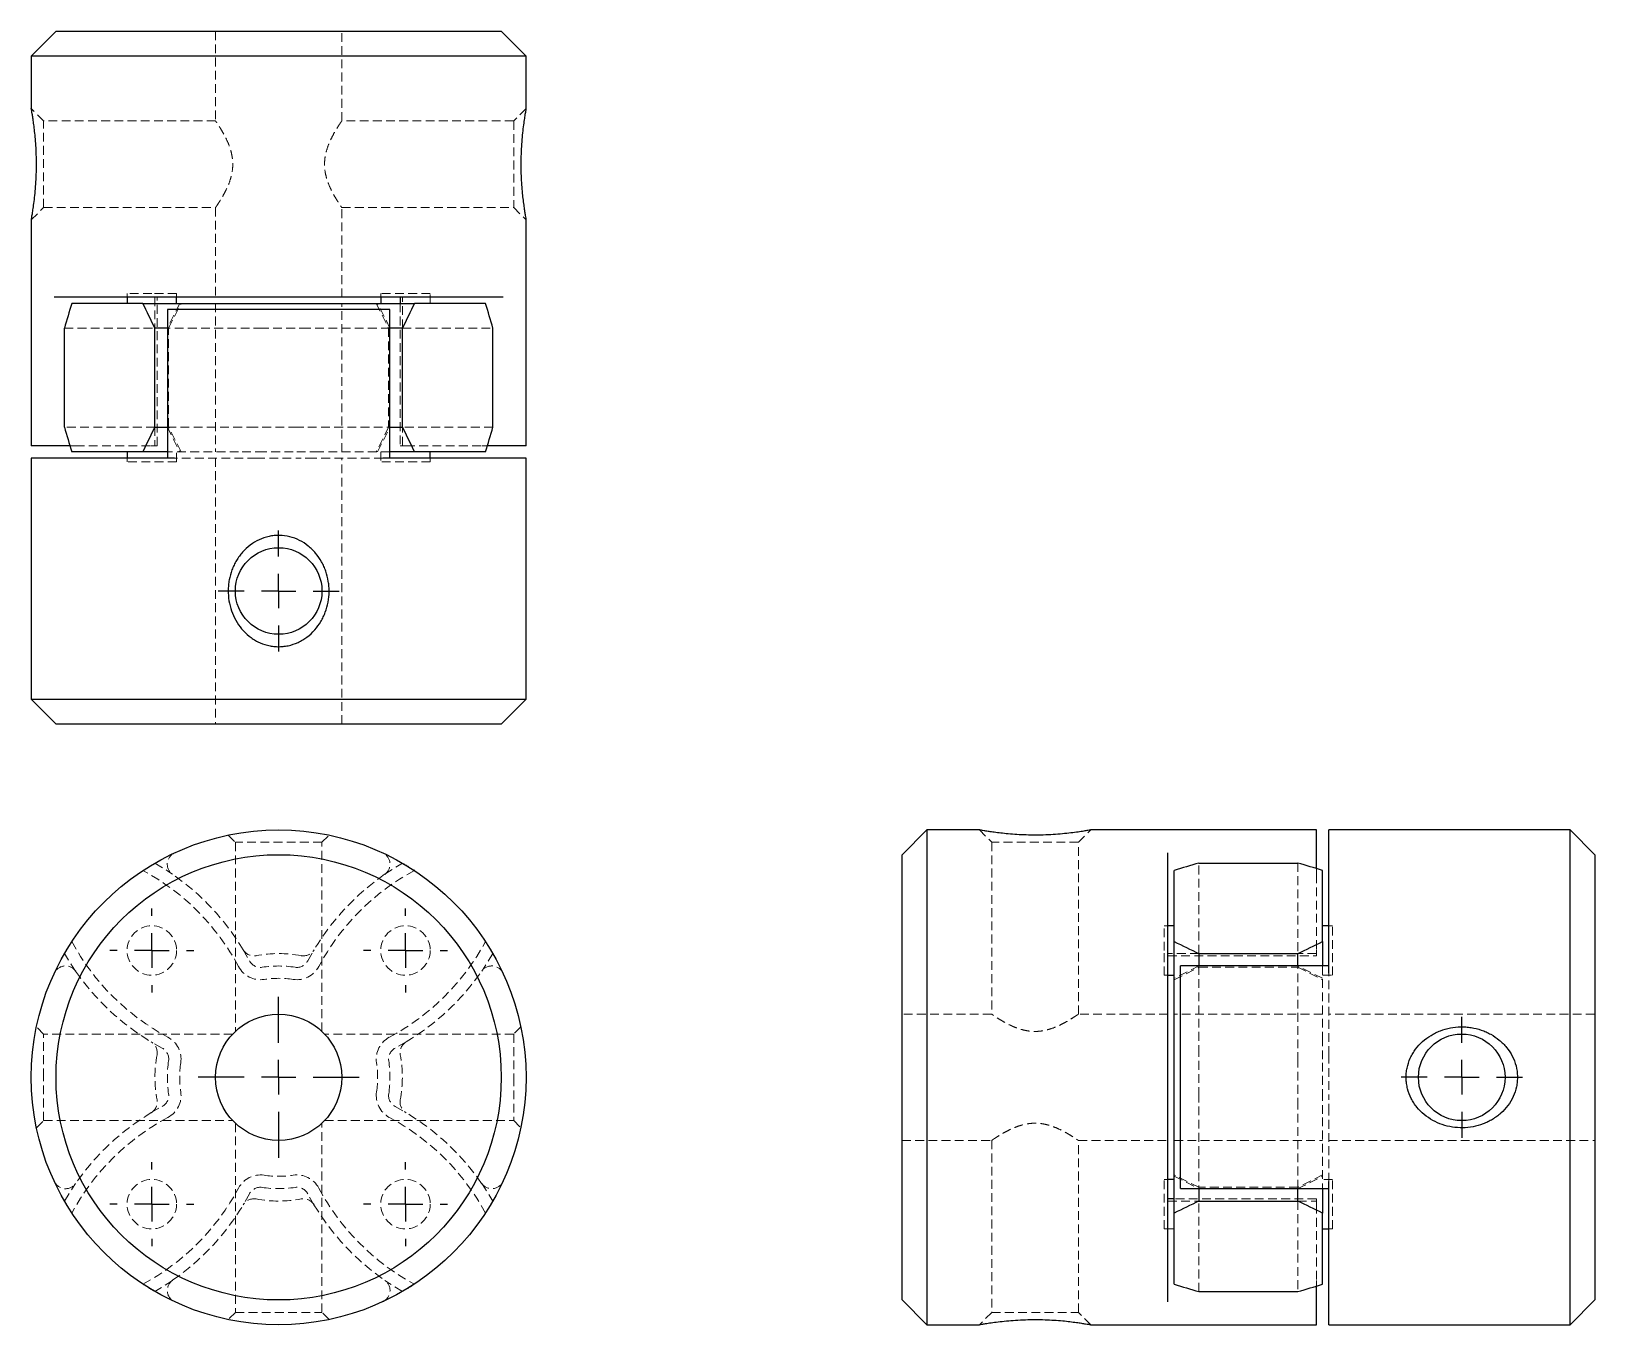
# Model space of a CAD drawing. Header units: millimetres. Extents: x 47 to 273, y 21 to 208.
import ezdxf

# ---------------------------------------------------------------- set-up
doc = ezdxf.new("R2010")
doc.units = ezdxf.units.MM
doc.linetypes.add('HIDDEN', pattern=[1.905, 1.27, -0.635])
doc.layers.add('10', color=7, linetype='Continuous')

# ---------------------------------------------------------------- blocks, each defined once
blk = doc.blocks.new('SW_CENTERMARKSYMBOL_0')
at = {"layer": '10', "color": 0}
for p, q in [((0, 5), (0, 11.61)), ((0, 0), (0, 2.5)), ((-5, 0), (-11.61, 0)), ((0, 0), (-2.5, 0)), ((0, 0), (0, -2.5)), ((0, 0), (2.5, 0)), ((5, 0), (11.61, 0)), ((0, -5), (0, -11.61))]:
    blk.add_line(p, q, dxfattribs=at)
blk = doc.blocks.new('SW_CENTERMARKSYMBOL_1')
at = {"layer": '10', "color": 0}
for p, q in [((0, 5), (0, 6.07)), ((0, 0), (0, 2.5)), ((-5, 0), (-6.07, 0)), ((0, 0), (-2.5, 0)), ((0, 0), (0, -2.5)), ((0, 0), (2.5, 0)), ((5, 0), (6.07, 0)), ((0, -5), (0, -6.07))]:
    blk.add_line(p, q, dxfattribs=at)
blk = doc.blocks.new('SW_CENTERMARKSYMBOL_2')
at = {"layer": '10', "color": 0}
for p, q in [((0, 5), (0, 6.07)), ((0, 0), (0, 2.5)), ((-5, 0), (-6.07, 0)), ((0, 0), (-2.5, 0)), ((0, 0), (0, -2.5)), ((0, 0), (2.5, 0)), ((5, 0), (6.07, 0)), ((0, -5), (0, -6.07))]:
    blk.add_line(p, q, dxfattribs=at)
blk = doc.blocks.new('SW_CENTERMARKSYMBOL_3')
at = {"layer": '10', "color": 0}
for p, q in [((0, 5), (0, 6.07)), ((0, 0), (0, 2.5)), ((-5, 0), (-6.07, 0)), ((0, 0), (-2.5, 0)), ((0, 0), (0, -2.5)), ((0, 0), (2.5, 0)), ((5, 0), (6.07, 0)), ((0, -5), (0, -6.07))]:
    blk.add_line(p, q, dxfattribs=at)
blk = doc.blocks.new('SW_CENTERMARKSYMBOL_4')
at = {"layer": '10', "color": 0}
for p, q in [((0, 5), (0, 6.07)), ((0, 0), (0, 2.5)), ((-5, 0), (-6.07, 0)), ((0, 0), (-2.5, 0)), ((0, 0), (0, -2.5)), ((0, 0), (2.5, 0)), ((5, 0), (6.07, 0)), ((0, -5), (0, -6.07))]:
    blk.add_line(p, q, dxfattribs=at)
blk = doc.blocks.new('SW_CENTERMARKSYMBOL_5')
at = {"layer": '10', "color": 0}
for p, q in [((0, 5), (0, 8.75)), ((0, 0), (0, 2.5)), ((-5, 0), (-8.75, 0)), ((0, 0), (-2.5, 0)), ((0, 0), (0, -2.5)), ((0, 0), (2.5, 0)), ((5, 0), (8.75, 0)), ((0, -5), (0, -8.75))]:
    blk.add_line(p, q, dxfattribs=at)
blk = doc.blocks.new('SW_CENTERMARKSYMBOL_6')
at = {"layer": '10', "color": 0}
for p, q in [((0, 5), (0, 8.75)), ((0, 0), (0, 2.5)), ((-5, 0), (-8.75, 0)), ((0, 0), (-2.5, 0)), ((0, 0), (0, -2.5)), ((0, 0), (2.5, 0)), ((5, 0), (8.75, 0)), ((0, -5), (0, -8.75))]:
    blk.add_line(p, q, dxfattribs=at)

msp = doc.modelspace()

# ---------------------------------------------------------------- linework, layer by layer
at = {"color": 7, "linetype": 'Continuous', "lineweight": 25}
for p, q in [((50.86, 208), (47.29, 204.43)), ((50.86, 208), (115.14, 208)), ((118.71, 204.43), (115.14, 208)), ((47.29, 204.43), (47.29, 196.83)), ((118.71, 204.43), (47.29, 204.43)), ((118.71, 196.84), (118.71, 204.43)), ((47.29, 180.79), (47.29, 148.18)), ((118.71, 148.18), (118.71, 180.79)), ((115.39, 169.61), (50.61, 169.61)), ((61.12, 169.61), (61.12, 168.71)), ((68.26, 168.71), (68.26, 169.61)), ((97.74, 169.61), (97.74, 168.71)), ((100.53, 169.61), (100.53, 168.71)), ((63.4, 168.71), (53.14, 168.71)), ((63.4, 168.71), (77.22, 168.71)), ((66.93, 167.82), (66.93, 146.39)), ((67.96, 167.82), (66.93, 167.82)), ((98.04, 167.82), (67.96, 167.82)), ((77.22, 168.71), (80.89, 168.71)), ((80.89, 168.71), (85.11, 168.71)), ((85.11, 168.71), (88.78, 168.71)), ((88.78, 168.71), (102.6, 168.71)), ((99.07, 167.82), (98.04, 167.82)), ((99.07, 146.39), (99.07, 167.82)), ((112.86, 168.71), (102.6, 168.71)), ((52.07, 150.86), (52.07, 165.14)), ((65.14, 150.86), (65.14, 165.14)), ((66.93, 165.14), (65.14, 165.14)), ((100.86, 165.14), (99.07, 165.14)), ((100.86, 150.86), (100.86, 165.14)), ((113.93, 150.86), (113.93, 165.14)), ((65.14, 150.86), (66.93, 150.86)), ((99.07, 150.86), (100.86, 150.86)), ((50.61, 148.18), (47.29, 148.18)), ((52.88, 148.18), (50.61, 148.18)), ((63.4, 147.29), (53.14, 147.29)), ((61.12, 147.29), (61.12, 146.39)), ((66.93, 147.29), (63.4, 147.29)), ((102.6, 147.29), (99.07, 147.29)), ((112.86, 147.29), (102.6, 147.29)), ((104.88, 146.39), (104.88, 147.29)), ((115.39, 148.18), (113.12, 148.18)), ((118.71, 148.18), (115.39, 148.18)), ((47.29, 146.39), (47.29, 111.57)), ((67.96, 146.39), (47.29, 146.39)), ((118.71, 146.39), (98.04, 146.39)), ((118.71, 111.57), (118.71, 146.39)), ((47.29, 111.57), (50.86, 108)), ((47.29, 111.57), (118.71, 111.57)), ((115.14, 108), (118.71, 111.57)), ((115.14, 108), (50.86, 108)), ((176.57, 92.71), (173, 89.14)), ((184.18, 92.71), (176.57, 92.71)), ((176.57, 92.71), (176.57, 21.29)), ((232.82, 92.71), (200.23, 92.71)), ((232.82, 89.39), (232.82, 92.71)), ((269.43, 92.71), (234.61, 92.71)), ((234.61, 72.04), (234.61, 92.71)), ((273, 89.14), (269.43, 92.71)), ((269.43, 57), (269.43, 92.71)), ((173, 24.86), (173, 89.14)), ((211.39, 24.61), (211.39, 89.39)), ((232.82, 87.12), (232.82, 89.39)), ((273, 89.14), (273, 57)), ((212.29, 76.6), (212.29, 86.86)), ((215.86, 87.93), (230.14, 87.93)), ((233.71, 76.6), (233.71, 86.86)), ((212.29, 78.88), (211.39, 78.88)), ((234.61, 78.88), (233.71, 78.88)), ((212.29, 62.78), (212.29, 76.6)), ((215.86, 74.86), (230.14, 74.86)), ((215.86, 74.86), (215.86, 73.07)), ((230.14, 73.07), (230.14, 74.86)), ((233.71, 76.6), (233.71, 73.07)), ((234.61, 73.07), (213.18, 73.07)), ((213.18, 72.04), (213.18, 73.07)), ((211.39, 71.74), (212.29, 71.74)), ((213.18, 41.96), (213.18, 72.04)), ((212.29, 59.11), (212.29, 62.78)), ((212.29, 54.89), (212.29, 59.11)), ((269.43, 21.29), (269.43, 57)), ((273, 57), (273, 24.86)), ((212.29, 51.22), (212.29, 54.89)), ((212.29, 37.4), (212.29, 51.22)), ((212.29, 42.26), (211.39, 42.26)), ((213.18, 40.93), (213.18, 41.96)), ((213.18, 40.93), (234.61, 40.93)), ((215.86, 40.93), (215.86, 39.14)), ((230.14, 39.14), (230.14, 40.93)), ((233.71, 40.93), (233.71, 37.4)), ((234.61, 21.29), (234.61, 41.96)), ((212.29, 39.47), (211.39, 39.47)), ((215.86, 39.14), (230.14, 39.14)), ((212.29, 27.14), (212.29, 37.4)), ((233.71, 27.14), (233.71, 37.4)), ((233.71, 35.12), (234.61, 35.12)), ((173, 24.86), (176.57, 21.29)), ((215.86, 26.07), (230.14, 26.07)), ((232.82, 24.61), (232.82, 26.88)), ((269.43, 21.29), (273, 24.86)), ((232.82, 21.29), (232.82, 24.61)), ((176.57, 21.29), (184.18, 21.29)), ((200.22, 21.29), (232.82, 21.29)), ((234.61, 21.29), (269.43, 21.29))]:
    msp.add_line(p, q, dxfattribs=at)
at = {"color": 7, "linetype": 'HIDDEN', "lineweight": 18}
for p, q in [((73.89, 208), (73.89, 195.05)), ((92.11, 195.05), (92.11, 208)), ((49.07, 195.05), (47.29, 196.84)), ((118.71, 196.84), (116.93, 195.05)), ((49.07, 182.55), (49.07, 195.05)), ((73.9, 195.05), (49.07, 195.05)), ((116.93, 195.05), (92.11, 195.05)), ((116.93, 195.05), (116.93, 182.55)), ((47.29, 180.77), (49.07, 182.55)), ((49.07, 182.55), (73.89, 182.55)), ((73.89, 182.55), (73.89, 169.61)), ((92.1, 182.55), (116.93, 182.55)), ((92.11, 169.61), (92.11, 182.56)), ((116.93, 182.55), (118.71, 180.77)), ((64.69, 170.14), (61.12, 170.14)), ((61.12, 170.14), (61.12, 169.61)), ((68.26, 170.14), (64.69, 170.14)), ((65.14, 169.61), (65.14, 165.14)), ((65.47, 148.18), (65.47, 169.61)), ((68.26, 169.61), (68.26, 170.14)), ((104.88, 170.14), (97.74, 170.14)), ((97.74, 170.14), (97.74, 169.61)), ((100.86, 165.14), (100.86, 169.61)), ((104.88, 168.71), (104.88, 170.14)), ((68.71, 168.71), (66.93, 165.14)), ((67.12, 165.14), (68.91, 168.71)), ((73.89, 168.71), (73.89, 147.29)), ((92.11, 147.29), (92.11, 168.71)), ((97.09, 168.71), (98.88, 165.14)), ((99.07, 165.14), (97.29, 168.71)), ((100.53, 168.71), (100.53, 148.18)), ((52.07, 165.14), (65.14, 165.14)), ((78.79, 165.14), (66.93, 165.14)), ((67.12, 150.86), (67.12, 165.14)), ((80.63, 165.14), (78.79, 165.14)), ((85.37, 165.14), (80.63, 165.14)), ((87.21, 165.14), (85.37, 165.14)), ((99.07, 165.14), (87.21, 165.14)), ((98.88, 165.14), (98.88, 150.86)), ((100.86, 165.14), (113.93, 165.14)), ((65.14, 150.86), (52.07, 150.86)), ((65.14, 150.86), (65.14, 148.18)), ((66.93, 150.86), (78.79, 150.86)), ((66.93, 150.86), (68.71, 147.29)), ((68.91, 147.29), (67.12, 150.86)), ((78.79, 150.86), (80.63, 150.86)), ((80.63, 150.86), (85.37, 150.86)), ((85.37, 150.86), (87.21, 150.86)), ((87.21, 150.86), (99.07, 150.86)), ((98.88, 150.86), (97.09, 147.29)), ((97.29, 147.29), (99.07, 150.86)), ((113.93, 150.86), (100.86, 150.86)), ((100.86, 148.18), (100.86, 150.86)), ((53.69, 148.18), (52.88, 148.18)), ((53.69, 148.18), (64.6, 148.18)), ((65.47, 148.18), (64.6, 148.18)), ((77.22, 147.29), (66.93, 147.29)), ((68.26, 145.86), (68.26, 147.29)), ((80.89, 147.29), (77.22, 147.29)), ((85.11, 147.29), (80.89, 147.29)), ((88.78, 147.29), (85.11, 147.29)), ((99.07, 147.29), (88.78, 147.29)), ((97.74, 147.29), (97.74, 145.86)), ((101.4, 148.18), (100.53, 148.18)), ((101.4, 148.18), (112.31, 148.18)), ((113.12, 148.18), (112.31, 148.18)), ((61.12, 146.39), (61.12, 145.86)), ((68.26, 145.86), (61.12, 145.86)), ((77.9, 146.39), (67.96, 146.39)), ((73.89, 146.39), (73.89, 108)), ((79.75, 146.39), (77.9, 146.39)), ((79.75, 146.39), (86.25, 146.39)), ((88.1, 146.39), (86.25, 146.39)), ((98.04, 146.39), (88.1, 146.39)), ((92.11, 108), (92.11, 146.39)), ((104.88, 145.86), (97.74, 145.86)), ((104.88, 145.86), (104.88, 146.39)), ((184.16, 92.71), (185.95, 90.93)), ((198.45, 90.93), (200.23, 92.71)), ((75.73, 91.95), (76.75, 90.93)), ((89.25, 90.93), (76.75, 90.93)), ((76.75, 90.93), (76.75, 63.63)), ((89.25, 90.93), (90.28, 91.96)), ((89.25, 63.64), (89.25, 90.93)), ((198.45, 90.93), (185.95, 90.93)), ((185.95, 90.93), (185.95, 66.1)), ((198.45, 66.11), (198.45, 90.93)), ((215.86, 74.86), (215.86, 87.93)), ((230.14, 87.93), (230.14, 74.86)), ((232.82, 86.31), (232.82, 87.12)), ((232.82, 86.31), (232.82, 75.4)), ((210.86, 75.31), (210.86, 78.88)), ((211.39, 78.88), (210.86, 78.88)), ((235.14, 78.88), (234.61, 78.88)), ((235.14, 71.74), (235.14, 78.88)), ((77.9, 75.4), (78.79, 73.82)), ((87.21, 73.82), (88.1, 75.4)), ((210.86, 71.74), (210.86, 75.31)), ((215.86, 74.86), (211.39, 74.86)), ((211.39, 74.53), (232.82, 74.53)), ((232.82, 74.86), (230.14, 74.86)), ((232.82, 74.53), (232.82, 75.4)), ((215.86, 73.07), (212.29, 71.29)), ((212.29, 71.09), (215.86, 72.88)), ((215.86, 73.07), (215.86, 61.21)), ((215.86, 72.88), (230.14, 72.88)), ((230.14, 61.21), (230.14, 73.07)), ((233.71, 71.29), (230.14, 73.07)), ((230.14, 72.88), (233.71, 71.09)), ((233.71, 73.07), (233.71, 62.78)), ((210.86, 71.74), (211.39, 71.74)), ((233.71, 71.74), (235.14, 71.74)), ((234.61, 62.1), (234.61, 72.04)), ((185.95, 66.11), (173, 66.11)), ((211.39, 66.11), (198.45, 66.11)), ((233.71, 66.11), (212.29, 66.11)), ((273, 66.11), (234.61, 66.11)), ((49.07, 63.25), (48.04, 64.28)), ((49.07, 57), (49.07, 63.25)), ((76.36, 63.25), (49.07, 63.25)), ((116.93, 63.25), (89.64, 63.25)), ((117.96, 64.28), (116.93, 63.25)), ((116.93, 63.25), (116.93, 57)), ((66.18, 61.21), (64.6, 62.1)), ((101.4, 62.1), (99.82, 61.21)), ((215.86, 61.21), (215.86, 59.37)), ((230.14, 59.37), (230.14, 61.21)), ((233.71, 62.78), (233.71, 59.11)), ((234.61, 60.25), (234.61, 62.1)), ((215.86, 59.37), (215.86, 54.63)), ((230.14, 54.63), (230.14, 59.37)), ((233.71, 59.11), (233.71, 54.89)), ((234.61, 60.25), (234.61, 53.75)), ((49.07, 50.75), (49.07, 57)), ((116.93, 57), (116.93, 50.75)), ((215.86, 54.63), (215.86, 52.79)), ((230.14, 52.79), (230.14, 54.63)), ((233.71, 54.89), (233.71, 51.22)), ((64.6, 51.9), (66.18, 52.79)), ((99.82, 52.79), (101.4, 51.9)), ((215.86, 52.79), (215.86, 40.93)), ((230.14, 40.93), (230.14, 52.79)), ((234.61, 51.9), (234.61, 53.75)), ((48.05, 49.72), (49.07, 50.75)), ((49.07, 50.75), (76.37, 50.75)), ((76.75, 50.36), (76.75, 23.07)), ((89.25, 23.07), (89.25, 50.37)), ((89.63, 50.75), (116.93, 50.75)), ((116.93, 50.75), (117.95, 49.73)), ((233.71, 51.22), (233.71, 40.93)), ((234.61, 41.96), (234.61, 51.9)), ((173, 47.89), (185.95, 47.89)), ((185.95, 47.9), (185.95, 23.07)), ((198.45, 47.89), (211.39, 47.89)), ((198.45, 23.07), (198.45, 47.89)), ((212.29, 47.89), (233.71, 47.89)), ((234.61, 47.89), (273, 47.89)), ((215.86, 41.12), (212.29, 42.91)), ((233.71, 42.91), (230.14, 41.12)), ((210.86, 35.12), (210.86, 42.26)), ((211.39, 42.26), (210.86, 42.26)), ((212.29, 42.71), (215.86, 40.93)), ((230.14, 41.12), (215.86, 41.12)), ((230.14, 40.93), (233.71, 42.71)), ((235.14, 42.26), (233.71, 42.26)), ((235.14, 35.12), (235.14, 42.26)), ((78.79, 40.18), (77.9, 38.6)), ((88.1, 38.6), (87.21, 40.18)), ((211.39, 39.14), (215.86, 39.14)), ((232.82, 39.47), (212.29, 39.47)), ((215.86, 26.07), (215.86, 39.14)), ((230.14, 39.14), (230.14, 26.07)), ((230.14, 39.14), (232.82, 39.14)), ((232.82, 38.6), (232.82, 39.47)), ((232.82, 38.6), (232.82, 27.69)), ((210.86, 35.12), (212.29, 35.12)), ((234.61, 35.12), (235.14, 35.12)), ((232.82, 26.88), (232.82, 27.69)), ((76.75, 23.07), (75.72, 22.05)), ((76.75, 23.07), (89.25, 23.07)), ((90.28, 22.04), (89.25, 23.07)), ((185.95, 23.07), (184.16, 21.29)), ((185.95, 23.07), (198.45, 23.07)), ((200.23, 21.29), (198.45, 23.07))]:
    msp.add_line(p, q, dxfattribs=at)
at = {"color": 7, "linetype": 'HIDDEN', "lineweight": 18, "flags": 128}
for points in [[(65.14, 87.93), (67.02, 86.77), (67.69, 86.31)], [(98.31, 86.31), (98.98, 86.77), (100.86, 87.93)], [(53.69, 72.31), (53.23, 72.98), (52.07, 74.86)], [(113.93, 74.86), (112.77, 72.98), (112.31, 72.31)], [(52.07, 39.14), (53.23, 41.02), (53.69, 41.69)], [(112.31, 41.69), (112.77, 41.02), (113.93, 39.14)], [(67.69, 27.69), (67.02, 27.23), (65.14, 26.07)], [(100.86, 26.07), (98.98, 27.23), (98.31, 27.69)]]:
    msp.add_lwpolyline(points, dxfattribs=at)
at = {"color": 7, "linetype": 'Continuous', "lineweight": 25}
for centre, radius in [((83, 127.2), 6.25), ((83, 57), 35.71), ((83, 57), 32.14), ((83, 57), 9.11), ((253.8, 57), 6.25)]:
    msp.add_circle(centre, radius, dxfattribs=at)
at = {"color": 7, "linetype": 'HIDDEN', "lineweight": 18}
for centre in [(64.69, 75.31), (101.31, 75.31), (64.69, 38.69), (101.31, 38.69)]:
    msp.add_circle(centre, 3.57, dxfattribs=at)
for centre, radius, start, end in [((68.71, 87.77), 1.79, 114.9011, 235.1501), ((97.29, 87.77), 1.79, 304.8499, 65.0989), ((47.29, 57), 33.93, 28.0981, 61.6406), ((47.29, 57), 35.71, 31.0027, 55.1501), ((118.71, 57), 35.71, 124.8499, 148.9973), ((118.71, 57), 33.93, 118.3594, 151.9019), ((83, 92.71), 33.93, 208.3594, 241.9019), ((79.43, 76.32), 1.79, 211.0027, 280.476), ((83, 57), 17.86, 79.5244, 100.4756), ((86.57, 76.32), 1.79, 259.524, 328.9973), ((83, 92.71), 33.93, 298.0981, 331.6406), ((52.23, 71.29), 1.79, 34.8499, 155.0989), ((83, 92.71), 35.71, 214.8499, 238.9973), ((80.37, 74.66), 3.57, 208.0981, 278.4821), ((80.37, 74.66), 1.79, 208.0981, 278.4821), ((83, 57), 16.07, 81.5179, 98.4821), ((85.63, 74.66), 3.57, 261.5179, 331.9019), ((85.63, 74.66), 1.79, 261.5179, 331.9019), ((83, 92.71), 35.71, 301.0027, 325.1501), ((113.77, 71.29), 1.79, 24.9011, 145.1501), ((83, 57), 14.29, 81.5179, 98.4821), ((63.68, 60.57), 1.79, 349.524, 58.9973), ((65.34, 59.63), 1.79, 351.5179, 61.9019), ((65.34, 59.63), 3.57, 351.5179, 61.9019), ((100.66, 59.63), 3.57, 118.0981, 188.4821), ((100.66, 59.63), 1.79, 118.0981, 188.4821), ((102.32, 60.57), 1.79, 121.0027, 190.476), ((83, 57), 17.86, 169.5244, 190.4756), ((83, 57), 16.07, 171.5179, 188.4821), ((83, 57), 14.29, 171.5179, 188.4821), ((83, 57), 14.29, 351.5179, 8.4821), ((83, 57), 16.07, 351.5179, 8.4821), ((83, 57), 17.86, 349.5244, 10.4756), ((65.34, 54.37), 1.79, 298.0981, 8.4821), ((65.34, 54.37), 3.57, 298.0981, 8.4821), ((100.66, 54.37), 3.57, 171.5179, 241.9019), ((100.66, 54.37), 1.79, 171.5179, 241.9019), ((63.68, 53.43), 1.79, 301.0027, 10.476), ((102.32, 53.43), 1.79, 169.524, 238.9973), ((83, 21.29), 33.93, 118.0981, 151.6406), ((83, 21.29), 35.71, 121.0027, 145.1501), ((83, 21.29), 33.93, 28.3594, 61.9019), ((83, 21.29), 35.71, 34.8499, 58.9973), ((80.37, 39.34), 3.57, 81.5179, 151.9019), ((85.63, 39.34), 3.57, 28.0981, 98.4821), ((52.23, 42.71), 1.79, 204.9011, 325.1501), ((47.29, 57), 33.93, 298.3594, 331.9019), ((80.37, 39.34), 1.79, 81.5179, 151.9019), ((83, 57), 16.07, 261.5179, 278.4821), ((83, 57), 14.29, 261.5179, 278.4821), ((85.63, 39.34), 1.79, 28.0981, 98.4821), ((118.71, 57), 33.93, 208.0981, 241.6406), ((113.77, 42.71), 1.79, 214.8499, 335.0989), ((47.29, 57), 35.71, 304.8499, 328.9973), ((79.43, 37.68), 1.79, 79.524, 148.9973), ((83, 57), 17.86, 259.5244, 280.4756), ((86.57, 37.68), 1.79, 31.0027, 100.476), ((118.71, 57), 35.71, 211.0027, 235.1501), ((68.71, 26.23), 1.79, 124.8499, 245.0989), ((97.29, 26.23), 1.79, 294.9011, 55.1501)]:
    msp.add_arc(centre, radius, start, end, dxfattribs=at)
at = {"color": 7, "linetype": 'Continuous', "lineweight": 25}
for points, knots in [([(47.29, 180.79), (47.29, 180.79), (47.29, 180.8), (47.34, 181.09), (47.44, 181.62), (47.56, 182.4), (47.7, 183.41), (47.83, 184.59), (47.95, 185.92), (48.02, 187.32), (48.04, 188.76), (48.02, 190.16), (47.96, 191.51), (47.86, 192.72), (47.75, 193.82), (47.63, 194.73), (47.51, 195.5), (47.42, 196.09), (47.34, 196.52), (47.29, 196.79), (47.29, 196.82), (47.29, 196.83)], [0, 0, 0, 0, 0.038186, 0.088748, 0.143376, 0.200058, 0.258412, 0.318745, 0.378066, 0.439177, 0.49766, 0.557788, 0.613231, 0.670102, 0.720754, 0.772603, 0.818916, 0.866321, 0.911002, 0.95687, 1, 1, 1, 1]), ([(118.71, 196.84), (118.71, 196.82), (118.7, 196.78), (118.64, 196.42), (118.54, 195.84), (118.41, 195), (118.27, 193.95), (118.14, 192.73), (118.03, 191.38), (117.97, 189.97), (117.96, 188.53), (117.99, 187.14), (118.06, 185.81), (118.16, 184.63), (118.28, 183.57), (118.4, 182.69), (118.51, 181.97), (118.6, 181.41), (118.67, 181.01), (118.71, 180.79), (118.71, 180.79), (118.71, 180.79)], [0, 0, 0, 0, 0.049308, 0.100542, 0.155735, 0.212993, 0.271565, 0.332094, 0.391406, 0.452492, 0.510756, 0.570645, 0.625611, 0.681976, 0.732079, 0.783358, 0.82932, 0.876373, 0.92109, 0.967017, 1, 1, 1, 1]), ([(81.61, 135.08), (81.85, 135.14), (82.11, 135.18), (82.61, 135.23), (82.86, 135.24), (83.62, 135.22), (84.12, 135.16), (85.09, 134.91), (85.57, 134.73), (86.46, 134.28), (86.88, 134.01), (87.47, 133.54), (87.66, 133.37), (88.01, 133.02), (88.18, 132.84), (88.66, 132.27), (88.95, 131.86), (89.32, 131.2), (89.43, 130.97), (89.63, 130.52), (89.73, 130.28), (89.97, 129.58), (90.09, 129.09), (90.21, 128.34), (90.24, 128.09), (90.28, 127.59), (90.29, 127.34), (90.28, 126.59), (90.23, 126.09), (90.04, 125.09), (89.91, 124.61), (89.65, 123.91), (89.55, 123.68), (89.33, 123.22), (89.21, 123), (88.83, 122.35), (88.53, 121.95), (87.87, 121.2), (87.49, 120.86), (86.89, 120.41), (86.69, 120.27), (86.26, 120.01), (86.03, 119.89), (85.34, 119.57), (84.87, 119.41), (84.13, 119.25), (83.88, 119.22), (83.38, 119.17), (83.13, 119.16), (82.63, 119.17), (82.38, 119.19), (81.88, 119.25), (81.63, 119.3), (80.9, 119.49), (80.43, 119.66), (79.76, 120), (79.54, 120.12), (79.12, 120.4), (78.92, 120.54), (78.33, 121.01), (77.98, 121.36), (77.34, 122.12), (77.05, 122.54), (76.56, 123.41), (76.36, 123.87), (76.03, 124.81), (75.91, 125.31), (75.75, 126.3), (75.71, 126.8), (75.72, 127.55), (75.73, 127.8), (75.78, 128.3), (75.82, 128.55), (75.95, 129.29), (76.09, 129.77), (76.35, 130.48), (76.45, 130.71), (76.67, 131.17), (76.78, 131.39), (77.04, 131.81), (77.18, 132.02), (77.47, 132.43), (77.63, 132.62), (78.13, 133.19), (78.5, 133.53), (79.3, 134.13), (79.73, 134.39), (80.64, 134.81), (81.11, 134.98), (81.61, 135.08)], [0, 0, 0, 0, 0.015625, 0.015625, 0.03125, 0.03125, 0.0625, 0.0625, 0.09375, 0.09375, 0.125, 0.125, 0.140625, 0.140625, 0.15625, 0.15625, 0.1875, 0.1875, 0.203125, 0.203125, 0.21875, 0.21875, 0.25, 0.25, 0.265625, 0.265625, 0.28125, 0.28125, 0.3125, 0.3125, 0.34375, 0.34375, 0.359375, 0.359375, 0.375, 0.375, 0.40625, 0.40625, 0.4375, 0.4375, 0.453125, 0.453125, 0.46875, 0.46875, 0.5, 0.5, 0.515625, 0.515625, 0.53125, 0.53125, 0.546875, 0.546875, 0.5625, 0.5625, 0.59375, 0.59375, 0.609375, 0.609375, 0.625, 0.625, 0.65625, 0.65625, 0.6875, 0.6875, 0.71875, 0.71875, 0.75, 0.75, 0.78125, 0.78125, 0.796875, 0.796875, 0.8125, 0.8125, 0.84375, 0.84375, 0.859375, 0.859375, 0.875, 0.875, 0.890625, 0.890625, 0.90625, 0.90625, 0.9375, 0.9375, 0.96875, 0.96875, 1, 1, 1, 1]), ([(200.23, 92.71), (200.21, 92.71), (200.17, 92.7), (199.83, 92.64), (199.25, 92.54), (198.43, 92.41), (197.38, 92.27), (196.17, 92.14), (194.82, 92.04), (193.41, 91.97), (191.97, 91.96), (190.58, 91.99), (189.25, 92.06), (188.06, 92.16), (187, 92.28), (186.11, 92.39), (185.38, 92.5), (184.82, 92.6), (184.42, 92.67), (184.19, 92.71), (184.18, 92.71), (184.18, 92.71)], [0, 0, 0, 0, 0.0476153, 0.0987466, 0.1538563, 0.2110297, 0.2695719, 0.3300732, 0.3893883, 0.4504794, 0.5087786, 0.5687062, 0.6237461, 0.6801897, 0.7303746, 0.7817395, 0.8277525, 0.874857, 0.9195622, 0.9654736, 1, 1, 1, 1]), ([(261.7, 55.64), (261.75, 55.89), (261.79, 56.14), (261.83, 56.65), (261.84, 56.9), (261.83, 57.66), (261.76, 58.16), (261.51, 59.13), (261.32, 59.61), (260.87, 60.49), (260.6, 60.91), (260.12, 61.49), (259.96, 61.68), (259.6, 62.04), (259.42, 62.21), (258.84, 62.69), (258.43, 62.97), (257.77, 63.33), (257.55, 63.45), (257.09, 63.65), (256.85, 63.74), (256.15, 63.98), (255.66, 64.1), (254.91, 64.22), (254.66, 64.25), (254.16, 64.28), (253.91, 64.29), (253.16, 64.28), (252.66, 64.22), (251.66, 64.04), (251.18, 63.9), (250.48, 63.63), (250.25, 63.53), (249.8, 63.31), (249.58, 63.19), (248.93, 62.8), (248.53, 62.51), (247.78, 61.84), (247.44, 61.46), (246.99, 60.86), (246.85, 60.65), (246.6, 60.22), (246.48, 60), (246.17, 59.31), (246.01, 58.83), (245.86, 58.1), (245.82, 57.84), (245.77, 57.34), (245.76, 57.09), (245.78, 56.59), (245.8, 56.34), (245.87, 55.84), (245.92, 55.59), (246.1, 54.86), (246.28, 54.39), (246.62, 53.73), (246.75, 53.51), (247.02, 53.09), (247.17, 52.89), (247.65, 52.3), (248, 51.95), (248.76, 51.32), (249.18, 51.03), (250.06, 50.54), (250.51, 50.34), (251.46, 50.02), (251.95, 49.9), (252.94, 49.74), (253.44, 49.71), (254.44, 49.72), (254.95, 49.78), (255.93, 49.96), (256.42, 50.1), (257.12, 50.36), (257.35, 50.47), (257.81, 50.68), (258.03, 50.8), (258.45, 51.06), (258.66, 51.2), (259.06, 51.5), (259.26, 51.65), (259.82, 52.16), (260.16, 52.53), (260.76, 53.33), (261.02, 53.77), (261.43, 54.67), (261.59, 55.15), (261.7, 55.64)], [0, 0, 0, 0, 0.015625, 0.015625, 0.03125, 0.03125, 0.0625, 0.0625, 0.09375, 0.09375, 0.125, 0.125, 0.140625, 0.140625, 0.15625, 0.15625, 0.1875, 0.1875, 0.203125, 0.203125, 0.21875, 0.21875, 0.25, 0.25, 0.265625, 0.265625, 0.28125, 0.28125, 0.3125, 0.3125, 0.34375, 0.34375, 0.359375, 0.359375, 0.375, 0.375, 0.40625, 0.40625, 0.4375, 0.4375, 0.453125, 0.453125, 0.46875, 0.46875, 0.5, 0.5, 0.515625, 0.515625, 0.53125, 0.53125, 0.546875, 0.546875, 0.5625, 0.5625, 0.59375, 0.59375, 0.609375, 0.609375, 0.625, 0.625, 0.65625, 0.65625, 0.6875, 0.6875, 0.71875, 0.71875, 0.75, 0.75, 0.78125, 0.78125, 0.8125, 0.8125, 0.84375, 0.84375, 0.859375, 0.859375, 0.875, 0.875, 0.890625, 0.890625, 0.90625, 0.90625, 0.9375, 0.9375, 0.96875, 0.96875, 1, 1, 1, 1]), ([(184.18, 21.29), (184.18, 21.29), (184.2, 21.29), (184.5, 21.35), (185.04, 21.44), (185.84, 21.57), (186.85, 21.71), (188.05, 21.84), (189.38, 21.95), (190.78, 22.02), (192.22, 22.04), (193.62, 22.02), (194.97, 21.95), (196.17, 21.86), (197.26, 21.74), (198.16, 21.62), (198.92, 21.51), (199.51, 21.41), (199.93, 21.34), (200.19, 21.29), (200.21, 21.29), (200.22, 21.29)], [0, 0, 0, 0, 0.040555, 0.091259, 0.146011, 0.20282, 0.261225, 0.321603, 0.380924, 0.442032, 0.500471, 0.560551, 0.615894, 0.672659, 0.723193, 0.77492, 0.821154, 0.868481, 0.913171, 0.959052, 1, 1, 1, 1])]:
    msp.add_open_spline(points, degree=3, knots=knots, dxfattribs=at)
at = {"color": 7, "linetype": 'HIDDEN', "lineweight": 18}
for points, knots in [([(73.89, 182.55), (73.9, 182.57), (73.92, 182.59), (74.07, 182.81), (74.28, 183.14), (74.57, 183.59), (74.92, 184.16), (75.31, 184.88), (75.72, 185.75), (76.06, 186.68), (76.28, 187.57), (76.38, 188.39), (76.38, 189.22), (76.28, 190.02), (76.1, 190.78), (75.83, 191.59), (75.46, 192.44), (75.02, 193.27), (74.6, 193.98), (74.27, 194.5), (74.04, 194.84), (73.91, 195.02), (73.9, 195.04), (73.9, 195.05)], [0, 0, 0, 0, 0.045192, 0.0918525, 0.1370115, 0.1832935, 0.2325039, 0.2827679, 0.3399978, 0.3989894, 0.4389329, 0.4799321, 0.5199233, 0.5612331, 0.5992303, 0.6379955, 0.6948972, 0.7534349, 0.8107875, 0.8699693, 0.9146328, 0.9605349, 1, 1, 1, 1]), ([(92.11, 195.05), (92.1, 195.04), (92.08, 195.01), (91.93, 194.8), (91.72, 194.47), (91.43, 194.02), (91.08, 193.45), (90.69, 192.73), (90.28, 191.85), (89.94, 190.93), (89.72, 190.03), (89.62, 189.22), (89.62, 188.39), (89.72, 187.59), (89.9, 186.83), (90.17, 186.02), (90.54, 185.17), (90.98, 184.34), (91.4, 183.63), (91.73, 183.11), (91.96, 182.77), (92.09, 182.58), (92.1, 182.57), (92.1, 182.56)], [0, 0, 0, 0, 0.045192, 0.091853, 0.137012, 0.183293, 0.232504, 0.282768, 0.339998, 0.398989, 0.438933, 0.479932, 0.519923, 0.561233, 0.59923, 0.637995, 0.694897, 0.753435, 0.810788, 0.869969, 0.914633, 0.960535, 1, 1, 1, 1]), ([(198.45, 66.11), (198.43, 66.1), (198.41, 66.08), (198.19, 65.93), (197.86, 65.72), (197.41, 65.43), (196.84, 65.08), (196.12, 64.69), (195.25, 64.28), (194.32, 63.94), (193.43, 63.72), (192.61, 63.62), (191.78, 63.62), (190.98, 63.72), (190.22, 63.9), (189.41, 64.17), (188.56, 64.54), (187.73, 64.98), (187.02, 65.4), (186.5, 65.73), (186.16, 65.96), (185.98, 66.09), (185.96, 66.1), (185.95, 66.1)], [0, 0, 0, 0, 0.045192, 0.091853, 0.137012, 0.183293, 0.232504, 0.282768, 0.339998, 0.398989, 0.438933, 0.479932, 0.519923, 0.561233, 0.59923, 0.637995, 0.694897, 0.753435, 0.810788, 0.869969, 0.914633, 0.960535, 1, 1, 1, 1]), ([(185.95, 47.9), (185.95, 47.9), (185.93, 47.88), (186.02, 47.94), (186.21, 48.08), (186.53, 48.29), (186.97, 48.56), (187.54, 48.91), (188.24, 49.3), (189.05, 49.68), (189.92, 50.01), (190.76, 50.24), (191.59, 50.36), (192.38, 50.39), (193.17, 50.32), (194.01, 50.15), (194.87, 49.87), (195.72, 49.51), (196.49, 49.12), (197.18, 48.71), (197.78, 48.34), (198.18, 48.07), (198.41, 47.92), (198.43, 47.9), (198.45, 47.89)], [0, 0, 0, 0, 0.005233, 0.0513911, 0.0937077, 0.1370917, 0.1828039, 0.2294966, 0.2828993, 0.3375732, 0.3841177, 0.431837, 0.4700805, 0.5094056, 0.5476662, 0.5869869, 0.6371469, 0.6887382, 0.7401842, 0.7927632, 0.851082, 0.9116321, 0.9551775, 1, 1, 1, 1])]:
    msp.add_open_spline(points, degree=3, knots=knots, dxfattribs=at)
at = {"color": 7, "linetype": 'Continuous', "lineweight": 25}
for points in [[(53.14, 168.71), (52.77, 167.52), (52.41, 166.33), (52.07, 165.14)], [(65.14, 165.14), (64.55, 166.33), (63.97, 167.52), (63.4, 168.71)], [(102.6, 168.71), (102.03, 167.52), (101.45, 166.33), (100.86, 165.14)], [(113.93, 165.14), (113.59, 166.33), (113.23, 167.52), (112.86, 168.71)], [(52.07, 150.86), (52.41, 149.67), (52.77, 148.48), (53.14, 147.29)], [(63.4, 147.29), (63.97, 148.48), (64.55, 149.67), (65.14, 150.86)], [(100.86, 150.86), (101.45, 149.67), (102.03, 148.48), (102.6, 147.29)], [(112.86, 147.29), (113.23, 148.48), (113.59, 149.67), (113.93, 150.86)], [(215.86, 87.93), (214.67, 87.59), (213.48, 87.23), (212.29, 86.86)], [(233.71, 86.86), (232.52, 87.23), (231.33, 87.59), (230.14, 87.93)], [(212.29, 76.6), (213.48, 76.03), (214.67, 75.45), (215.86, 74.86)], [(230.14, 74.86), (231.33, 75.45), (232.52, 76.03), (233.71, 76.6)], [(215.86, 39.14), (214.67, 38.55), (213.48, 37.97), (212.29, 37.4)], [(233.71, 37.4), (232.52, 37.97), (231.33, 38.55), (230.14, 39.14)], [(212.29, 27.14), (213.48, 26.77), (214.67, 26.41), (215.86, 26.07)], [(230.14, 26.07), (231.33, 26.41), (232.52, 26.77), (233.71, 27.14)]]:
    msp.add_open_spline(points, degree=3, dxfattribs=at)
at = {"color": 7, "linetype": 'HIDDEN', "lineweight": 18}
for points in [[(100.86, 87.93), (101.45, 87.59), (102.03, 87.23), (102.6, 86.86)], [(53.14, 37.4), (52.77, 37.97), (52.41, 38.55), (52.07, 39.14)], [(113.93, 39.14), (113.59, 38.55), (113.23, 37.97), (112.86, 37.4)], [(65.14, 26.07), (64.55, 26.41), (63.97, 26.77), (63.4, 27.14)], [(102.6, 27.14), (102.03, 26.77), (101.45, 26.41), (100.86, 26.07)]]:
    msp.add_open_spline(points, degree=3, dxfattribs=at)

# ---------------------------------------------------------------- block references
at = {"layer": '10'}
for name, p in [('SW_CENTERMARKSYMBOL_5', (83, 127.2)), ('SW_CENTERMARKSYMBOL_4', (64.69, 75.31)), ('SW_CENTERMARKSYMBOL_1', (101.31, 75.31)), ('SW_CENTERMARKSYMBOL_0', (83, 57)), ('SW_CENTERMARKSYMBOL_6', (253.8, 57)), ('SW_CENTERMARKSYMBOL_2', (64.69, 38.69)), ('SW_CENTERMARKSYMBOL_3', (101.31, 38.69))]:
    msp.add_blockref(name, p, dxfattribs=at)

doc.saveas('drawing.dxf')
